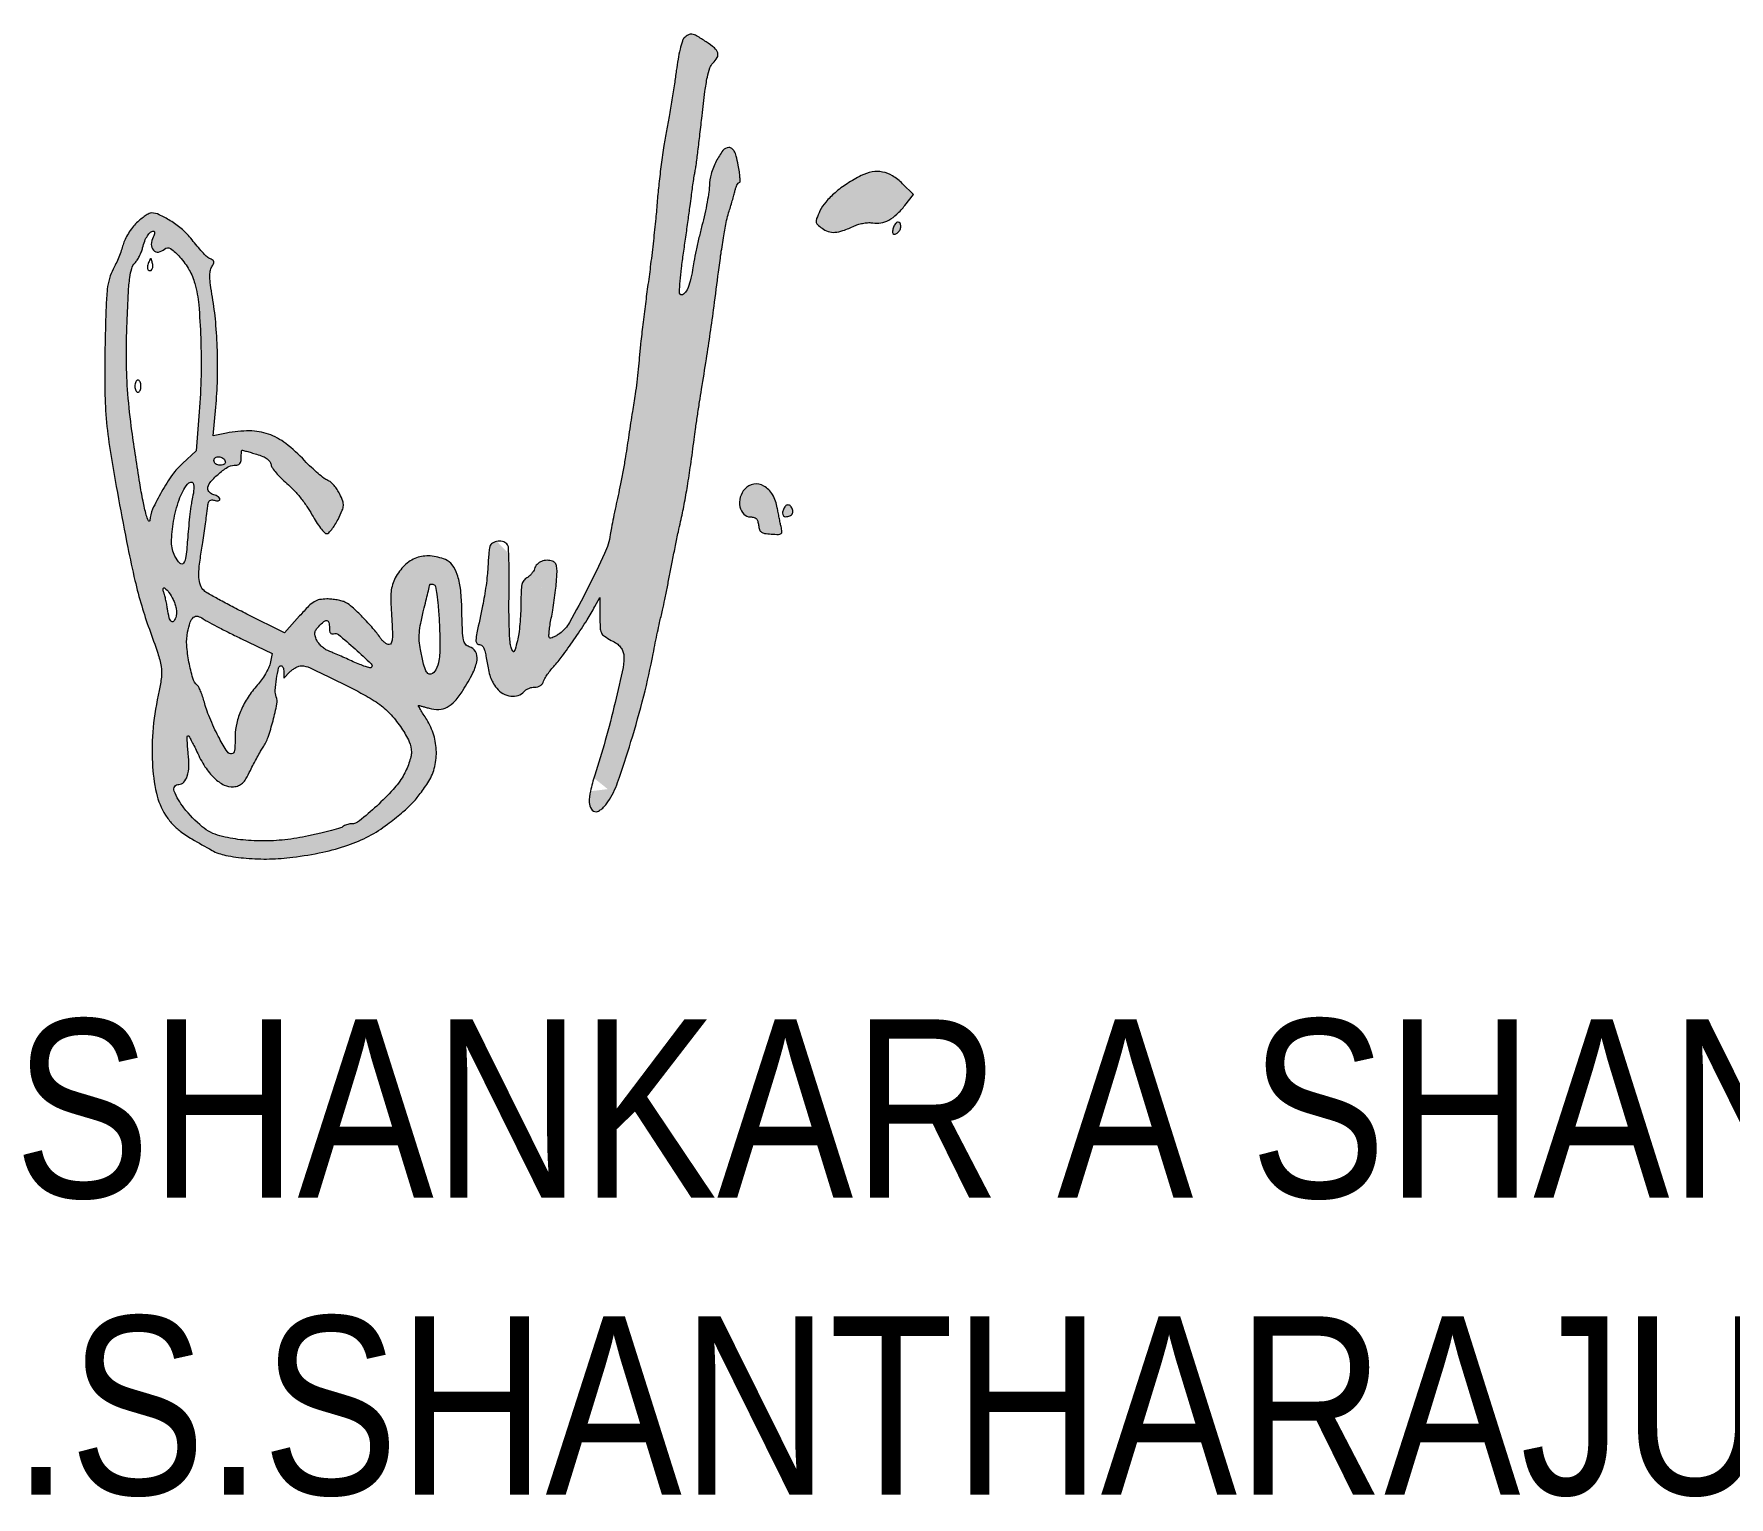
# Model space of a CAD drawing. Header units: metres. Extents: x -1560950 to -1560484, y 42726 to 42890.
# Drawn here: x -1560683.07 to -1560675.82, y 42784.73 to 42790.99 of the extents above; entities that cross this region are included whole.
import ezdxf

# ---------------------------------------------------------------- set-up
doc = ezdxf.new("R2010")
doc.units = ezdxf.units.M
doc.header["$LTSCALE"] = 750
doc.header["$MEASUREMENT"] = 0
doc.layers.get('0').update_dxf_attribs({"lineweight": 5})
doc.styles.add('SH', font='swissc.ttf', dxfattribs={"height": 10})

# ---------------------------------------------------------------- blocks, each defined once
blk = doc.blocks.new('A$C08C624B1')
at = {"linetype": 'ByBlock'}
h = blk.add_hatch(color=5, dxfattribs=at)
h.dxf.hatch_style = 1
h.paths.add_polyline_path([(193.9, 138.04, -0.003145), (194.29, 140.98), (175.59, 162.13, -0.001224), (175.49, 161.16, -0.00374), (175.02, 156.92, -0.003783), (174.52, 152.97, -0.008989), (174.07, 150.04, 0.002621), (173.6, 147.18, 0.001218), (173.01, 143.45, 0.001208), (172.41, 139.54, 0.001683), (171.9, 136.04, -0.006202), (171.33, 132.37, -0.003463), (170.53, 127.86, -0.003403), (169.68, 123.38, -0.005523), (168.88, 119.54, 0.002604), (168.11, 115.97, 0.002353), (167.35, 112.27, 0.002355), (166.71, 108.94, 0.007488), (166.32, 106.71, -0.013126), (166.09, 105.49), (186.14, 94.91, -0.001539), (186.78, 98.21, -0.001574), (187.76, 103.07, -0.001598), (188.71, 107.64, -0.003736), (189.45, 111.04, 0.008228), (190.63, 116.66, 0.006771), (191.71, 122.69, 0.005774), (192.77, 129.63, 0.003284)])
h.paths.add_polyline_path([(198.25, 257.24, -0.030515), (199.06, 260.23, -0.119559), (200.07, 261.83, 0.069903), (201.5, 263.68, 0.210622), (201.67, 265.23, 0.143276), (200.6, 266.81, 0.028187), (197.82, 268.86, 0.010703), (194.72, 270.8, 0.090928), (193.18, 271.37, 0.175379), (192, 271.17, 0.066374), (190.64, 270.13, 0.123571), (190.02, 269.09, 0.013987), (189.29, 266.42, 0.016035), (188.6, 263.1, 0.011687), (188.04, 259.38, -0.005727), (187.43, 255.05, -0.003055), (186.59, 249.7, -0.00303), (185.67, 244.27, -0.004719), (184.8, 239.59, 0.010327), (183.95, 234.69, 0.005314), (183.08, 228.53, 0.00529), (182.31, 222.15, 0.007958), (181.79, 216.59, -0.002725), (181.55, 213.73), (191.9, 209.89, 0.000757), (192.58, 214.9, 0.002506), (192.99, 218.04, -0.003224), (193.32, 220.54, -0.003125), (193.68, 223.01, -0.0031), (194.03, 225.19, -0.011941), (194.28, 226.54, 0.020275), (194.57, 228.2, 0.001438), (195.16, 232.86, 0.002026), (195.83, 238.42, 0.001528), (196.52, 244.54, -0.004373), (197.47, 252.53, -0.018848)])
h.paths.add_polyline_path([(182.54, 77.77, -0.008615), (183.01, 79.75, 0.009802), (183.5, 81.82, 0.002136), (184.26, 85.39, 0.002234), (185.1, 89.54, 0.002138), (185.92, 93.75, -0.000538), (186.14, 94.91), (166.09, 105.49, -0.054937), (164.45, 100.54, -0.010792), (158.92, 89.12, -0.007837), (153.53, 78.98), (156.74, 75.64, 0.004168), (158.71, 78.68, 0.020776), (161.25, 83.04), (162.83, 86.04), (162.87, 79.97, 0.010922), (162.98, 76.08, 0.097843), (163.39, 74.43, 0.135127), (164.37, 73.3, 0.027465), (166.66, 71.93, -0.030299), (168.42, 70.86, -0.061983), (169.62, 69.79, -0.076364), (170.36, 68.63, -0.074463), (170.72, 67.28, -0.082038), (170.52, 63.01, -0.000717), (170.22, 61.62), (177.45, 54.11, 0.014669), (180.43, 67.54, -0.002483), (181.12, 71.08, -0.00237), (181.86, 74.63, -0.002353)])
h.paths.add_polyline_path([(146.49, 76.96, -0.011639), (146.9, 79.23, 0.010333), (147.4, 81.9, 0.00544), (147.86, 84.87), (139.82, 93.22, -0.070335), (138.84, 92.51, 0.117956), (137.84, 91.61, 0.097213), (137.26, 90.3, 0.047344), (136.98, 88.12, 0.008219), (136.91, 83.95, -0.013222), (136.83, 80.73, -0.010654), (136.57, 77.28, -0.010803), (136.2, 74.1, -0.026998), (135.75, 71.81, -0.005216), (134.68, 68.36, -0.686129), (134.25, 68.32, -0.027843), (133.68, 69.62, -0.074381), (133.33, 71.25, -0.005689), (133.11, 75.75, -0.007721), (132.99, 81.15, -0.005803), (133.02, 87.1, 0.004699), (133.06, 92.95, 0.006975), (132.98, 98.08, 0.001869), (132.9, 100.42), (129.01, 104.46, 0.084001), (127.59, 103.95, 0.205716), (126.7, 102.79, 0.031649), (126.52, 101.8, 0.00643), (126.32, 100.02, 0.006755), (126.16, 97.93, 0.006286), (126.04, 95.8, -0.016663), (125.84, 93.28, -0.007366), (125.43, 89.96, -0.007281), (124.89, 86.46, -0.009727), (124.29, 83.3, 0.001146), (122.44, 74.38, 0.030281), (122.1, 71.97, 0.186188), (122.39, 70.97, 0.298917), (123.52, 70.57, -0.152128), (124.58, 69.6, -0.063859), (125.07, 68.44, -0.027583), (125.42, 66.79, 0.006215), (126.21, 62.27, 0.034582), (126.83, 59.89, 0.054577), (127.64, 58.13, 0.031479), (128.96, 56.2, 0.096662), (131.01, 54.44, 0.097722), (133.57, 53.58, 0.108041), (136.05, 53.79, 0.165049), (138.1, 55.28, -0.068964), (139.47, 56.1, -0.072609), (141.2, 56.55, 0.085463), (142.45, 56.68, 0.077746), (143.31, 57.06, 0.082368), (143.97, 57.67, 0.126771), (144.47, 58.81, -0.023147), (145.7, 60.78, -0.016211), (146.81, 62.28, -0.016423), (148.01, 63.7, 0.025873), (150.87, 67.22, 0.007817), (154.86, 72.85, 0.00387), (156.74, 75.64), (153.53, 78.98, -0.000902), (152.89, 77.82, -0.10786), (149.68, 74.18, -0.035233), (148.06, 73.18, -0.096179), (146.1, 72.58, -0.017979), (146.23, 74.95, -0.017075)])
h.paths.add_polyline_path([(148.79, 94.49, 0.055284), (148.66, 96.26, 0.118791), (148.21, 97.29, 0.138331), (147.35, 97.93, 0.09208), (145.51, 98.27, 0.097215), (143.71, 97.91, 0.102945), (142.26, 96.93, 0.137363), (141.32, 95.2, -0.060538), (140.39, 93.81, -0.028723), (139.83, 93.22), (147.86, 84.87, 0.006404), (148.32, 88.39, 0.009813), (148.59, 91.15, 0.009621)], flags=17)
h = blk.add_hatch(color=5, dxfattribs=at)
h.dxf.hatch_style = 1
h.paths.add_polyline_path([(198.46, 167.79), (176.05, 167.14, 0.002943), (175.86, 165.04, -0.003642), (175.59, 162.13), (194.29, 140.98, -0.001789), (194.99, 145.8, -0.001605), (195.69, 150.39, -0.002211), (196.35, 154.54, 0.001884), (197.96, 164.53, 0.0012)])
h.paths.add_polyline_path([(201.91, 193.11, -0.005214), (202.74, 199.2, -0.001357), (202.94, 200.56), (195.17, 203.02, 0.003321), (194.56, 200.25, 0.005047), (193.78, 196.45, 0.014751), (193.35, 193.81, -0.02997), (192.64, 190.14, -0.059465), (191.42, 187.01), (200.48, 182.04, 0.001396)])
h.paths.add_polyline_path([(203.75, 205.49), (196.43, 208.21, 0.00549), (195.5, 204.43, 0.001693), (195.17, 203.02), (202.94, 200.56, -0.004476), (203.67, 205.05, -0.000477)])
h.paths.add_polyline_path([(206.98, 218.43, 0.0101), (207.32, 219.79, -0.025979), (207.62, 220.85, -0.037646), (208, 221.73, -0.042088), (208.4, 222.37, -0.235031), (208.75, 222.54, 0.411091), (209.01, 222.8, 0.017779), (208.98, 224.23, 0.021584), (208.78, 226.09, 0.012582), (208.4, 228.29, 0.012735), (207.73, 231.27, 0.06064), (207.1, 232.89, 0.122575), (206.34, 233.73, 0.149254), (205.33, 234.04, 0.234088), (203.36, 233.07, 0.044974), (201.18, 229.59, 0.0457), (199.48, 225.33, 0.072266), (198.91, 221.44, -0.037483), (198.76, 219.44, -0.00864), (198.2, 216.09, -0.008883), (197.41, 212.25, -0.008562), (196.48, 208.4, 0.000278), (196.43, 208.21), (203.75, 205.49, -0.004922), (204.58, 210.01, -0.030694), (205.25, 212.61, 0.00463), (205.85, 214.51, 0.003795), (206.45, 216.55, 0.003833)])
h = blk.add_hatch(color=5, dxfattribs=at)
h.dxf.hatch_style = 1
h.paths.add_polyline_path([(262.48, 222.17, 0.055845), (259.19, 224.72, 0.08913), (255.87, 226.01, 0.094533), (252.46, 226.02, 0.070111), (248.88, 224.81, 0.026968), (244.24, 222.17, 0.033648), (240.26, 219.2, 0.037651), (237.18, 216.14, 0.070712), (235.29, 213.19, 0.011126), (234.19, 210.67, 0.12681), (234.05, 209.6, 0.176508), (234.48, 208.75, 0.026291), (235.97, 207.49, 0.083987), (238, 206.43, 0.097009), (240.17, 206.17, 0.067378), (242.87, 206.74, 0.02172), (246.66, 208.28, -0.038355), (248.11, 208.82, -0.028914), (249.76, 209.18, -0.029563), (251.37, 209.35, -0.057895), (252.65, 209.25, 0.09377), (255.29, 209.25, 0.078661), (257.94, 210.19, 0.064608), (260.59, 212.12, 0.037405), (263.25, 215.03), (266.09, 218.66)])
h.paths.add_polyline_path([(219.68, 119.86, 0.130315), (216.83, 122.7, 0.171206), (213.52, 123.31, 0.171629), (210.57, 121.71, 0.118297), (209.08, 118.99, 0.11737), (208.98, 115.87, 0.143053), (210.25, 113.47, 0.251331), (212.96, 112.43, -0.37566), (214.76, 111.35, -0.048943), (215.09, 109.83, 0.050856), (215.42, 108.35, 0.288234), (216.66, 107.18, 0.02592), (219.27, 106.88, 0.011499), (221.7, 106.79, 0.167843), (222.5, 107.05, 0.262796), (222.78, 107.7, 0.029442), (222.51, 109.34, -0.004435), (222.23, 110.63, -0.002126), (221.89, 112.28, -0.002103), (221.56, 114.01, -0.003003), (221.27, 115.54, 0.088402)])
h.paths.add_polyline_path([(226.41, 114.36, 0.092159), (226.29, 115, 0.089658), (225.62, 116.1, 0.215353), (224.77, 116.48, 0.214827), (223.92, 116.1, 0.089288), (223.26, 115, 0.075422), (222.98, 113.74, 0.214489), (223.29, 112.92, 0.216241), (224.1, 112.61, 0.076522), (225.35, 112.88, 0.093645), (225.91, 113.22, 0.104298), (226.28, 113.74, 0.103876)])
h.paths.add_polyline_path([(261.65, 209.14, 0.299929), (260.99, 209.5, 0.204439), (260.16, 209.06, 0.078735), (259.49, 207.9, 0.031258), (259.29, 207.24, 0.039765), (259.18, 206.6, 0.044305), (259.19, 206.08, 0.174422), (259.32, 205.8, 0.268398), (260.03, 205.61, 0.116312), (260.91, 206.09, 0.091781), (261.65, 207.04, 0.120085), (261.91, 208.1, 0.122783)])
h.paths.add_polyline_path([(119.88, 69.84, -0.159886), (118.66, 70.63, -0.125478), (117.99, 72.07, -0.037054), (117.68, 74.99, -0.00273), (117.45, 83.04, 0.024928), (117.02, 89.07, 0.053732), (115.96, 93.59, 0.074906), (114.31, 96.72, 0.136374), (112.05, 98.49, 0.078365), (107.08, 99.68, 0.108006), (102.56, 99.06, 0.107239), (98.68, 96.61, 0.076388), (95.59, 92.47, 0.047369), (94.67, 90.26, 0.050545), (94.21, 87.97, 0.032293), (94.12, 84.89, 0.00783), (94.36, 79.79, -0.00531), (94.62, 74.87, -0.032601), (94.57, 72.33, -0.101461), (94.06, 70.64, -0.215721), (92.9, 70.7, -0.044757), (92.11, 71.2, -0.041143), (91.31, 71.93, -0.039142), (90.62, 72.79, 0.030757), (88.25, 75.88, 0.014611), (84.85, 79.56, 0.012987), (81.4, 82.89, 0.066428), (79.23, 84.41, 0.052953), (78.11, 84.85, 0.021238), (76.51, 85.21, 0.020732), (74.74, 85.46, 0.02461), (73.06, 85.54, 0.046845), (70.67, 85.32, 0.092739), (68.91, 84.63, 0.060318), (67.07, 83.15, 0.011175), (64.1, 79.96), (59.12, 74.38), (46.77, 80.56, -0.004079), (41.91, 83.04, -0.005403), (37.53, 85.38, -0.003929), (33.9, 87.41, -0.052491), (32.66, 88.29, -0.13062), (31.5, 90.05, -0.066469), (31, 92.66, -0.043587), (31.1, 96.36, -0.015333), (31.88, 101.63, 0.005966), (32.3, 104.12, 0.003353), (32.74, 107.15, 0.003345), (33.15, 110.22, 0.005458), (33.46, 112.84, -0.008405), (33.87, 116.18, -0.101508), (34.48, 117.91, -0.191177), (35.99, 118.02, 0.043624), (36.73, 117.85, 0.077211), (37.35, 117.87, 0.119632), (37.76, 118.05, 0.233943), (37.91, 118.36, 0.201086), (37.74, 118.82, 0.143488), (36.01, 119.81, -0.07301), (35.15, 120.14, -0.118778), (34.12, 121.12, -0.146435), (33.91, 121.83, -0.176665), (34.64, 123.82, -0.036387), (37.29, 126.54, -0.037346), (40.34, 128.87, -0.145145), (42.6, 129.54, 0.05456), (43.74, 129.67, 0.15288), (44.43, 130.06, 0.142403), (44.8, 130.8, 0.045067), (44.91, 132.04, -0.01264), (44.94, 133.33, -0.018355), (45.08, 134.57, -0.000642), (46.66, 134.12, -0.001745), (48.17, 133.69, -0.00113), (49.91, 133.17, -0.022669), (52.04, 132.43, -0.080418), (53.85, 131.29, -0.182106), (54.73, 129.73, 0.11423), (55.15, 128.66, 0.023611), (56.38, 127.04, 0.023675), (58.02, 125.26, 0.020373), (59.9, 123.55, -0.030256), (62.07, 121.5, -0.018857), (64.36, 118.87, -0.018634), (66.49, 116, -0.025243), (68.18, 113.26, 0.016264), (69.59, 110.88, 0.023189), (71, 108.87, 0.020485), (72.27, 107.36, 0.210321), (73, 107.04, 0.195721), (73.69, 107.32, 0.031204), (74.68, 108.42, 0.030588), (75.74, 109.94, 0.022501), (76.74, 111.73, 0.01206), (78.13, 114.73, 0.08543), (78.52, 116.28, 0.105987), (78.31, 117.73, 0.023047), (77.33, 120.06, 0.036608), (76.51, 121.52, 0.033556), (75.45, 122.89, 0.035236), (74.34, 123.98, 0.085956), (73.36, 124.56, -0.073043), (72.17, 125.22, -0.013121), (70.2, 126.82, -0.013911), (67.98, 128.84, -0.012174), (65.76, 131.06, 0.038363), (59.54, 136.68, 0.080367), (53.82, 139.79, 0.085171), (47.64, 140.84, 0.0475), (40.02, 140.1), (35.63, 139.24), (36.52, 148.64, 0.016773), (37.08, 157.74, 0.014461), (37.06, 167.32, 0.014761), (36.5, 176.62, 0.020839), (35.42, 184.84, -0.008389), (34.78, 188.91, -0.029916), (34.57, 191.54, -0.047928), (34.71, 193.39, -0.090296), (35.22, 194.78, 0.024907), (35.78, 195.85, 0.12733), (35.9, 196.5, 0.361081), (35.44, 197.17, -0.097471), (33.96, 197.87, -0.042031), (32.86, 198.83, -0.018167), (31.26, 200.61, -0.002138), (27.87, 204.71, 0.049543), (25.17, 207.39, 0.031119), (21.55, 209.99, 0.030125), (17.92, 211.97, 0.110452), (15.38, 212.54, 0.12422), (14.61, 212.35, 0.023305), (13.34, 211.59, 0.023647), (11.92, 210.54, 0.019709), (10.5, 209.29, 0.037012), (9.1, 207.74, 0.02704), (7.76, 205.82, 0.027386), (6.68, 203.83, 0.045736), (6.02, 202.04, -0.02028), (5.45, 200.22, -0.011159), (4.62, 198.04, -0.011085), (3.68, 195.86, -0.017421), (2.76, 194.04, 0.057216), (1.53, 191.02, 0.041179), (0.84, 187.45, 0.018931), (0.44, 181.76, 0.00245), (0.11, 169.59, 0.007415), (0, 155.21, 0.019755), (0.48, 144.97, 0.018357), (1.79, 134.38, 0.005666), (4.52, 118.54, 0.00307), (7.59, 102.48, 0.009372), (9.94, 91.63, 0.013299), (12.15, 83.28, 0.016416), (14.67, 75.63, -0.007051), (17.45, 67.68, -0.041099), (18.51, 63.38, -0.063629), (18.62, 59.83, -0.031796), (17.9, 55.38, 0.031086), (15.93, 43.21, 0.037377), (15.66, 31.63, 0.041742), (17.01, 21.65, 0.087697), (19.99, 14.45, 0.042429), (22.2, 11.56, 0.046175), (24.81, 9.16, 0.029846), (28.66, 6.59, 0.007309), (35.3, 2.83, 0.076359), (39.8, 1.2, 0.027604), (46.54, 0.25, 0.026399), (54.23, 0, 0.026974), (61.84, 0.57, 0.019653), (71.74, 2.24, 0.032009), (79.95, 4.52, 0.036765), (86.9, 7.53, 0.042335), (93, 11.41, 0.010274), (97.67, 15.12, 0.026529), (100.84, 18.04, 0.029966), (103.45, 21.06, 0.016701), (106.27, 25.02, 0.080585), (108.42, 29.78, 0.070194), (109.1, 35.22, 0.068321), (108.25, 40.76, 0.06916), (105.93, 45.85, -0.003342), (104.81, 47.65, -0.005766), (103.9, 49.16, -0.001743), (103.07, 50.6, -0.00131), (104.33, 50.26, -0.002656), (105.45, 49.96, -0.001753), (106.73, 49.59, 0.078969), (109.92, 49.2, 0.112788), (112.65, 49.93, 0.091293), (115.2, 51.94, 0.038055), (117.85, 55.45, 0.025538), (121.14, 61.24, 0.081894), (122.47, 65.46, 0.164277), (121.95, 68.24, 0.203769)])
h.paths.add_polyline_path([(70.38, 70.98, -0.06183), (69.74, 72.02, -0.036755), (69.22, 73.42, -0.107369), (69.15, 74.44, -0.108996), (69.51, 75.38, -0.038525), (70.41, 76.54, -0.030942), (72.03, 78.12, -0.214011), (73.07, 78.43, -0.314936), (73.72, 77.83, -0.054696), (73.91, 76.07, 0.035789), (73.99, 75.01, 0.114938), (74.24, 74.35, 0.197623), (74.67, 74.07, 0.139884), (75.25, 74.12, -0.27243), (76.88, 73.85, -0.008078), (82.36, 69.11, -0.007426), (87.68, 64.2, -0.527512), (87.45, 62.82, -0.013767), (85.73, 63.33, -0.017612), (83.88, 64, -0.011407), (81.78, 64.9, 0.002424), (79.52, 65.92, 0.00219), (77.18, 66.95, 0.002193), (75.07, 67.85, 0.006982), (73.65, 68.43, -0.054725), (72.5, 69.03, -0.037904), (71.36, 69.93, -0.038266)], flags=16)
h.paths.add_polyline_path([(67.55, 62.9, -0.005121), (76.62, 58.53, -0.00873), (85.39, 54, -0.035005), (90.49, 50.78, -0.049857), (94.25, 47.39, -0.037683), (97.66, 43.01, -0.03844), (100.15, 38.57, -0.109429), (100.9, 35.12, -0.061355), (100.71, 33.61, -0.022505), (100.09, 31.55, -0.021911), (99.2, 29.34, -0.024508), (98.15, 27.29, -0.055209), (94.91, 22.88, -0.020666), (89.46, 17.43, -0.015138), (83.79, 12.52, -0.172576), (81.05, 11.54, 0.044276), (80.31, 11.48, 0.035368), (79.54, 11.28, 0.036529), (78.85, 11, 0.071568), (78.36, 10.66, -0.116759), (77.6, 10.22, -0.005086), (74.64, 9.39, -0.00841), (71.08, 8.49, -0.005878), (67.03, 7.58, -0.024055), (59.25, 6.33, -0.028177), (51.79, 5.92, -0.029603), (44.67, 6.35, -0.033062), (37.91, 7.62, -0.112065), (32.1, 10.6, -0.049601), (26.04, 16.81, -0.078339), (22.87, 22.36, -0.524617), (24.38, 24.54, 0.211573), (26.03, 25.28, 0.110546), (27.17, 27.28, 0.069874), (27.67, 30.48, 0.032517), (27.47, 34.69, -0.008899), (27.26, 36.93, -0.01499), (27.17, 38.82, -0.009569), (27.17, 40.48, -0.433804), (27.68, 40.37, -0.007125), (28.47, 39, -0.013025), (29.35, 37.3, -0.008332), (30.3, 35.29, 0.037669), (32.98, 30.35, 0.058146), (36.07, 26.61, 0.07301), (39.28, 24.32, 0.143683), (42.33, 23.74, 0.063626), (44.04, 24.13, 0.104123), (45.3, 24.92, 0.070065), (46.45, 26.38, 0.016673), (47.91, 29.12, -0.005972), (48.99, 31.25, -0.005204), (50.17, 33.45, -0.005244), (51.28, 35.42, -0.015445), (52.1, 36.74, 0.064044), (53.73, 40.04, 0.01852), (55.37, 45.5, 0.01454), (56.63, 50.99, 0.141854), (56.44, 53.34, -0.107361), (56.11, 55.48, -0.023291), (56.51, 59.22, -0.016725), (57.21, 62.89, -0.425992), (58.24, 63.51, -0.108313), (58.65, 62.95, -0.06202), (58.85, 62.31, -0.042388), (58.91, 61.54), (58.91, 59.54), (60.91, 61.54, -0.038881), (61.81, 62.31, -0.035118), (62.84, 62.95, -0.036904), (63.85, 63.4, -0.085995), (64.66, 63.54, -0.109773)], flags=16)
h.paths.add_polyline_path([(55.08, 67.6), (54.37, 64.32, -0.055684), (53.86, 62.79, -0.023506), (52.85, 60.87, -0.022906), (51.57, 58.9, -0.027704), (50.19, 57.18, 0.037434), (47.13, 53.22, 0.042749), (44.84, 49.01, 0.045432), (43.42, 44.73, 0.05556), (42.92, 40.54, -0.017941), (42.7, 35.65, -0.345704), (41.74, 34.61, -0.29991), (40.34, 35.23, -0.015503), (37.7, 39.7, -0.014863), (36.27, 42.5, -0.011139), (34.86, 45.65, -0.011292), (33.66, 48.68, -0.025208), (32.92, 51.04, 0.014612), (32.35, 53.03, 0.01737), (31.68, 54.87, 0.016335), (31.03, 56.36, 0.098159), (30.52, 57.04, -0.138483), (28.97, 59.5, -0.025471), (27.71, 64.77, -0.028301), (26.98, 70.37, -0.066723), (27.24, 74.57, -0.029359), (28.1, 77.89, -0.13803), (29.18, 79.51, -0.240558), (30.58, 79.85, -0.098479), (32.41, 79.01, 0.033062), (33.71, 78.19, 0.003568), (36.86, 76.52, 0.00437), (40.64, 74.59, 0.003508), (44.75, 72.58)], flags=16)
h.paths.add_polyline_path([(103.49, 71.73, -0.036711), (103.51, 74.42, -0.029061), (103.96, 77.54, -0.011238), (104.91, 81.8, 0.001218), (105.68, 84.9, 0.001877), (106.32, 87.59, 0.00058), (106.87, 89.93, 0.082007), (106.9, 90.41, -0.107929), (107.68, 90.42, -0.030715), (108.16, 90.3, -0.261399), (108.77, 89.62, -0.019216), (109.26, 87.09, -0.018375), (109.69, 83.38, -0.006236), (110.05, 77.96, -0.011465), (110.28, 70.19, -0.041882), (109.91, 65.28, -0.074698), (108.95, 62.26, -0.202324), (107.28, 60.82, -0.281121), (106.34, 61.05, -0.096959), (105.53, 62.25, -0.043689), (104.74, 64.67, -0.009809), (103.85, 68.91, -0.031068)], flags=16)
h.paths.add_polyline_path([(22.78, 78.25, -0.460206), (21.98, 78.12, -0.158616), (21.2, 79.38, -0.025098), (20.64, 82.27, 0.011222), (20.38, 83.85, 0.009863), (20.04, 85.5, 0.00995), (19.67, 86.97, 0.029128), (19.34, 87.96, -0.159534), (19.27, 88.97, -0.548081), (19.77, 89.13, -0.071023), (21.13, 87.66, -0.03107), (22.5, 85.37, -0.03953), (23.08, 83.99, -0.036277), (23.46, 82.5, -0.038148), (23.6, 81.07, -0.066989), (23.46, 79.89, -0.075064)], flags=16)
h.paths.add_polyline_path([(24.77, 97.24, -0.058353), (23.11, 99.62, -0.126258), (21.99, 104.16, -0.040712), (22.63, 111.12, -0.041068), (24.47, 118.19, -0.079085), (27.24, 123.33, -0.175031), (28.28, 124.01, -0.373474), (29.06, 123.59, -0.113709), (29.32, 121.78, -0.035282), (28.89, 119.04, 0.021121), (28.49, 116.9, 0.005759), (28.04, 113.49, 0.00582), (27.61, 109.6, 0.006015), (27.29, 105.76, -0.009611), (26.71, 99.51, -0.122179), (25.9, 97.31, -0.488726)], flags=16)
h.paths.add_polyline_path([(38.8, 129.63, -0.053388), (37.99, 129.54, -0.066421), (37.16, 129.65, -0.095669), (36.49, 129.98, -0.111792), (36.06, 130.49, -0.12024), (35.91, 131.12, -0.245384), (36.4, 132.04, -0.175334), (37.55, 132.35, -0.13487), (38.87, 131.86, -0.158083), (39.66, 130.79, -0.158296), (39.67, 130.3, -0.156474), (39.38, 129.89, -0.107923)], flags=16)
h.paths.add_polyline_path([(14.85, 111.38, -0.096117), (15.75, 115.07, -0.02199), (18.7, 120.82, -0.0236), (22.27, 126.45, -0.056759), (25.55, 130.14), (30.12, 134.23), (31.11, 147.14, 0.014617), (31.67, 159.01, 0.013136), (31.56, 171.35, 0.013023), (30.9, 182.32, 0.045332), (29.64, 189.3, 0.063299), (27.79, 193.76, 0.050362), (24.75, 198.01, 0.057656), (21.61, 200.83, 0.366081), (19.63, 200.67, -0.157034), (17.73, 199.69, -0.250682), (16.05, 200.27, -0.196471), (15.31, 202.2, -0.117045), (15.95, 204.61, 0.034544), (16.29, 205.36, 0.073052), (16.42, 205.98, 0.13547), (16.33, 206.38, 0.280471), (16.07, 206.54, 0.177114), (15.04, 206.17, 0.072835), (14.05, 205.04, 0.054822), (13.16, 203.3, 0.031683), (12.47, 201.04, -0.036287), (12.07, 199.75, -0.024427), (11.42, 198.34, -0.024672), (10.66, 197.02, -0.044012), (9.9, 196.04, 0.115452), (8.87, 194.25, 0.040124), (8.24, 191.31, 0.019686), (7.79, 186.37, 0.003033), (7.34, 176.54, 0.011742), (7.14, 163.97, 0.017832), (7.62, 153.06, 0.014823), (8.95, 140.85, 0.005469), (11.52, 123.72, 0.008457), (12.59, 117.77, 0.017312), (13.66, 113.15, 0.058528), (14.41, 111.28, 0.759121)], flags=16)
h.paths.add_polyline_path([(10.91, 153.54, -0.191086), (10.53, 153.69, -0.088205), (10.2, 154.13, -0.068025), (9.98, 154.78, -0.048027), (9.91, 155.54, -0.048027), (9.98, 156.31, -0.068025), (10.2, 156.95, -0.088205), (10.53, 157.39, -0.191086), (10.91, 157.54, -0.191086), (11.29, 157.39, -0.088205), (11.62, 156.95, -0.068025), (11.84, 156.31, -0.048027), (11.91, 155.54, -0.048027), (11.84, 154.78, -0.068025), (11.62, 154.13, -0.088205), (11.29, 153.69, -0.191086)], flags=0)
h.paths.add_polyline_path([(14.96, 193.56, -0.282378), (14.13, 194.04, -0.068476), (14.08, 194.8, -0.04731), (14.19, 195.52, -0.039133), (14.44, 196.25, -0.006809), (14.99, 197.41, -0.699612), (15.36, 197.38, -0.007526), (15.65, 196.21, -0.061787), (15.8, 194.9, -0.127442), (15.53, 193.9, -0.260893)], flags=0)
h = blk.add_hatch(color=5, dxfattribs=at)
h.dxf.hatch_style = 1
h.paths.add_polyline_path([(191.9, 209.89), (181.55, 213.73, -0.002879), (181.27, 210.71, -0.001225), (180.94, 207.52), (191.11, 204.3, 0.000755)])
h.paths.add_polyline_path([(191.11, 204.3), (180.94, 207.52, -0.001611), (180.49, 203.32, -0.002817), (179.59, 195.7, -0.001287), (179.33, 193.66), (189.18, 188.25, -0.002322), (189.31, 190.09, -0.009701), (189.74, 194.37, -0.006282), (190.39, 199.31, 0.00074)])
h = blk.add_hatch(color=5, dxfattribs=at)
h.dxf.hatch_style = 1
h.paths.add_polyline_path([(191.42, 187.01, -0.082629), (190.38, 185.77, -0.392739), (189.31, 185.81, -0.215045), (189.06, 186.48, -0.002228), (189.18, 188.25), (179.33, 193.66, -0.002908), (178.72, 189.04, 0.000107), (178.68, 188.8), (200.29, 180.61, 0.000397), (200.45, 181.82, 0.000027), (200.48, 182.04)])
h.paths.add_polyline_path([(178.68, 188.8, 0.002718), (177.86, 182.64, 0.000993), (177.49, 179.73), (199.38, 174.04, 0.002169), (200.29, 180.61)])
h.paths.add_polyline_path([(177.49, 179.73, 0.001339), (177.01, 175.8, 0.000953), (176.71, 173.26), (190.27, 167.55), (198.46, 167.79, 0.001911), (199.23, 172.98, 0.000349), (199.38, 174.04)])
h.paths.add_polyline_path([(176.71, 173.26, 0.001401), (176.29, 169.53, 0.003353), (176.05, 167.14), (190.27, 167.55)])
h = blk.add_hatch(color=5, dxfattribs=at)
h.dxf.hatch_style = 1
h.paths.add_polyline_path([(173.13, 38.64, 0.011535), (177.33, 53.65, 0.000511), (177.45, 54.11), (170.22, 61.62, -0.005262), (167.91, 51.47, -0.00904), (164.67, 38.95, -0.002749), (163.91, 36.28), (168.8, 25.39, 0.00974)])
h.paths.add_polyline_path([(168, 23.3), (159.75, 22.28, 0.065325), (159.4, 18.62, 0.134218), (160.1, 16.41, 0.256437), (161.68, 15.55, 0.132655), (162.49, 15.77, 0.041453), (163.53, 16.51, 0.038128), (164.61, 17.56, 0.033973), (165.56, 18.8, 0.044677)])
h = blk.add_hatch(color=5, dxfattribs=at)
h.dxf.hatch_style = 1
h.paths.add_polyline_path([(166.49, 30.55), (162.65, 32.04, -0.004598), (161.23, 27.61, 0.004127), (160.93, 26.65), (165.48, 22.99), (168, 23.3, 0.019471), (168.8, 25.39)])
h.paths.add_polyline_path([(163.91, 36.28, -0.004368), (162.65, 32.04), (166.49, 30.55)])
at = {"color": 5}
for points in [[(190.64, 270.13, 0.123571), (190.02, 269.09, 0.013987), (189.29, 266.42, 0.016036), (188.6, 263.1, 0.011687), (188.04, 259.38, -0.005726), (187.43, 255.05, -0.00305), (186.6, 249.71, -0.003035), (185.67, 244.27, -0.004719), (184.8, 239.59, 0.010327), (183.95, 234.69, 0.005319), (183.08, 228.52, 0.005284), (182.31, 222.15, 0.007959), (181.79, 216.59, -0.005604), (181.27, 210.71, -0.002836), (180.49, 203.32, -0.002817), (179.59, 195.7, -0.004195), (178.72, 189.04, 0.002825), (177.86, 182.64, 0.002332), (177.01, 175.8, 0.002354), (176.29, 169.53, 0.006296), (175.86, 165.04, -0.004864), (175.49, 161.16, -0.003741), (175.02, 156.92, -0.003783), (174.52, 152.97, -0.008989), (174.07, 150.04, 0.002621), (173.6, 147.18, 0.001218), (173.01, 143.45, 0.001207), (172.41, 139.54, 0.001685), (171.9, 136.04, -0.006202), (171.33, 132.37, -0.003438), (170.54, 127.9, -0.003428), (169.68, 123.38, -0.005523), (168.88, 119.54, 0.002605), (168.11, 115.97, 0.002352), (167.35, 112.27, 0.002355), (166.71, 108.94, 0.007488), (166.32, 106.71, -0.068111), (164.45, 100.54, -0.010789), (158.92, 89.12, -0.008742), (152.89, 77.82, -0.10786), (149.68, 74.18, -0.024271), (148.58, 73.46, -0.036545), (147.56, 72.95, -0.040714), (146.73, 72.68, -0.258713), (146.32, 72.8, -0.209562), (146.12, 73.3, -0.012505), (146.23, 74.95, -0.017073), (146.49, 76.96, -0.011641), (146.9, 79.23, 0.010332), (147.4, 81.9, 0.005928), (147.9, 85.13, 0.00592), (148.32, 88.39, 0.009813), (148.59, 91.15, 0.009621), (148.79, 94.49, 0.055284), (148.66, 96.26, 0.11879), (148.21, 97.29, 0.138331), (147.35, 97.93, 0.09208), (145.51, 98.27, 0.097215), (143.71, 97.91, 0.102946), (142.26, 96.93, 0.116677), (141.39, 95.49, -0.061741), (141.02, 94.67, -0.038361), (140.39, 93.81, -0.038033), (139.63, 93.04, -0.055052), (138.84, 92.51, 0.117957), (137.84, 91.61, 0.097213), (137.26, 90.3, 0.047344), (136.98, 88.12, 0.008219), (136.91, 83.95, -0.013222), (136.83, 80.73, -0.010654), (136.57, 77.28, -0.010803), (136.2, 74.1, -0.026998), (135.75, 71.81, -0.004304), (135, 68.93, -0.12371), (134.62, 68.26, -0.519569), (134.25, 68.32, -0.027843), (133.68, 69.62, -0.07438), (133.33, 71.25, -0.005692), (133.11, 75.75, -0.007716), (132.99, 81.15, -0.005804), (133.02, 87.1, 0.004699), (133.06, 92.95, 0.006977), (132.98, 98.08, 0.00346), (132.82, 102.41, 0.128083), (132.53, 103.35, 0.179436), (131.3, 104.31, 0.100775), (129.38, 104.51, 0.104724), (127.59, 103.95, 0.205717), (126.7, 102.79, 0.031649), (126.52, 101.8, 0.00643), (126.32, 100.02, 0.006755), (126.16, 97.93, 0.006286), (126.04, 95.8, -0.016663), (125.84, 93.28, -0.007366), (125.43, 89.96, -0.007281), (124.89, 86.46, -0.009727), (124.29, 83.3, 0.001146), (122.44, 74.38, 0.030281), (122.1, 71.97, 0.186188), (122.39, 70.97, 0.233002), (123.25, 70.54, -0.167118), (123.97, 70.3, -0.096205), (124.58, 69.6, -0.063859), (125.07, 68.44, -0.027583), (125.42, 66.79, 0.006215), (126.21, 62.27, 0.034581), (126.83, 59.89, 0.054578), (127.64, 58.13, 0.031479), (128.96, 56.2, 0.096662), (131.01, 54.44, 0.097723), (133.57, 53.58, 0.10804), (136.05, 53.79, 0.145197), (137.91, 55.04, -0.075352), (138.56, 55.62, -0.04452), (139.47, 56.1, -0.043407), (140.49, 56.43, -0.056498), (141.47, 56.54, 0.067389), (142.45, 56.68, 0.077748), (143.31, 57.06, 0.082368), (143.97, 57.67, 0.089039), (144.38, 58.45, -0.058058), (144.81, 59.4, -0.016306), (145.7, 60.78, -0.016211), (146.81, 62.28, -0.016423), (148.01, 63.7, 0.025873), (150.87, 67.22, 0.007817), (154.86, 72.85, 0.008038), (158.71, 78.68, 0.020776), (161.25, 83.04), (162.83, 86.04), (162.87, 79.97, 0.010922), (162.98, 76.08, 0.097843), (163.39, 74.43, 0.135128), (164.37, 73.3, 0.027465), (166.66, 71.93, -0.030299), (168.42, 70.86, -0.061983), (169.62, 69.79, -0.076363), (170.36, 68.63, -0.074463), (170.72, 67.28, -0.082038), (170.52, 63.01, -0.005979), (167.91, 51.47, -0.00904), (164.67, 38.95, -0.011715), (161.23, 27.61, 0.022406), (159.76, 22.34, 0.066381), (159.4, 18.62, 0.134218), (160.1, 16.41, 0.256436), (161.68, 15.55, 0.132656), (162.49, 15.77, 0.041453), (163.53, 16.51, 0.038128), (164.61, 17.56, 0.033973), (165.56, 18.8, 0.062544), (168.74, 25.21, 0.009859), (173.12, 38.62, 0.011547), (177.33, 53.64, 0.015182), (180.43, 67.54, -0.002475), (181.12, 71.07, -0.002378), (181.86, 74.64, -0.002353), (182.54, 77.77, -0.008615), (183.01, 79.75, 0.009802), (183.5, 81.82, 0.002142), (184.26, 85.39, 0.00223), (185.1, 89.54, 0.002137), (185.92, 93.75, -0.002075), (186.78, 98.2, -0.001578), (187.76, 103.08, -0.001595), (188.71, 107.64, -0.003736), (189.45, 111.04, 0.008228), (190.63, 116.66, 0.006771), (191.71, 122.69, 0.005775), (192.77, 129.63, 0.003284), (193.9, 138.04, -0.003588), (194.35, 141.39, -0.001628), (194.99, 145.78, -0.001612), (195.69, 150.39, -0.002211), (196.35, 154.54, 0.001884), (197.96, 164.53, 0.003111), (199.23, 172.98, 0.002916), (200.45, 181.82, 0.001423), (201.91, 193.11, -0.005214), (202.74, 199.2, -0.005834), (203.67, 205.05, -0.005399), (204.58, 210.01, -0.030695), (205.25, 212.61, 0.00463), (205.85, 214.51, 0.003795), (206.45, 216.55, 0.003833), (206.98, 218.43, 0.0101), (207.32, 219.79, -0.025979), (207.62, 220.85, -0.037646), (208, 221.73, -0.042088), (208.4, 222.37, -0.235031), (208.75, 222.54, 0.411091), (209.01, 222.8, 0.017786), (208.98, 224.23, 0.021578), (208.78, 226.09, 0.012582), (208.4, 228.29, 0.012735), (207.73, 231.27, 0.06064), (207.1, 232.89, 0.122574), (206.34, 233.73, 0.149255), (205.33, 234.04, 0.234088), (203.36, 233.07, 0.044977), (201.18, 229.59, 0.045696), (199.48, 225.33, 0.072267), (198.91, 221.44, -0.037484), (198.76, 219.44, -0.00864), (198.2, 216.09, -0.008878), (197.41, 212.25, -0.008567), (196.48, 208.4, 0.00577), (195.5, 204.43, 0.005012), (194.56, 200.25, 0.005047), (193.78, 196.45, 0.014751), (193.35, 193.81, -0.02997), (192.64, 190.14, -0.054079), (191.56, 187.28, -0.098172), (190.38, 185.77, -0.392739), (189.31, 185.81, -0.215045), (189.06, 186.48, -0.004551), (189.31, 190.09, -0.009699), (189.74, 194.37, -0.006282), (190.39, 199.31, 0.000787), (191.16, 204.62, 0.000735), (191.92, 210.06, 0.000731), (192.58, 214.9, 0.002506), (192.99, 218.04, -0.003206), (193.32, 220.52, -0.003147), (193.68, 223.01, -0.003096), (194.03, 225.19, -0.011941), (194.28, 226.54, 0.020274), (194.57, 228.2, 0.001438), (195.16, 232.86, 0.002027), (195.83, 238.42, 0.001528), (196.52, 244.54, -0.004373), (197.47, 252.53, -0.018848), (198.25, 257.24, -0.030515), (199.06, 260.23, -0.119559), (200.07, 261.83, 0.069903), (201.5, 263.68, 0.210621), (201.67, 265.23, 0.143276), (200.6, 266.81, 0.028187), (197.82, 268.86, 0.010703), (194.72, 270.8, 0.090928), (193.18, 271.37, 0.175378), (192, 271.17, 0.066374)], [(248.88, 224.81, 0.026968), (244.24, 222.17, 0.033648), (240.26, 219.2, 0.037651), (237.18, 216.14, 0.070712), (235.29, 213.19, 0.011126), (234.19, 210.67, 0.12681), (234.05, 209.6, 0.176507), (234.48, 208.75, 0.026291), (235.97, 207.49, 0.083988), (238, 206.43, 0.097007), (240.17, 206.17, 0.067378), (242.87, 206.74, 0.02172), (246.66, 208.28, -0.038355), (248.11, 208.82, -0.028916), (249.76, 209.18, -0.029561), (251.37, 209.35, -0.057895), (252.65, 209.25, 0.093769), (255.29, 209.25, 0.078661), (257.94, 210.19, 0.064609), (260.59, 212.12, 0.037405), (263.25, 215.03), (266.09, 218.66), (262.48, 222.17, 0.055845), (259.19, 224.72, 0.08913), (255.87, 226.01, 0.094532), (252.46, 226.02, 0.07011)], [(10.5, 209.29, 0.037013), (9.1, 207.74, 0.027023), (7.77, 205.83, 0.027404), (6.68, 203.83, 0.045736), (6.02, 202.04, -0.02028), (5.45, 200.22, -0.011147), (4.62, 198.04, -0.011097), (3.68, 195.86, -0.017421), (2.76, 194.04, 0.057217), (1.53, 191.02, 0.041179), (0.84, 187.45, 0.018931), (0.44, 181.76, 0.00245), (0.11, 169.59, 0.007415), (0, 155.21, 0.019759), (0.48, 144.97, 0.018354), (1.79, 134.38, 0.005667), (4.52, 118.54, 0.00307), (7.59, 102.48, 0.009372), (9.94, 91.63, 0.013299), (12.15, 83.28, 0.016416), (14.67, 75.63, -0.007051), (17.45, 67.68, -0.041099), (18.51, 63.38, -0.063629), (18.62, 59.83, -0.031796), (17.9, 55.38, 0.031086), (15.93, 43.21, 0.037377), (15.66, 31.63, 0.041742), (17.01, 21.65, 0.087698), (19.99, 14.45, 0.042429), (22.2, 11.56, 0.046174), (24.81, 9.16, 0.029846), (28.66, 6.59, 0.007309), (35.3, 2.83, 0.076358), (39.8, 1.2, 0.027604), (46.54, 0.25, 0.026399), (54.23, 0, 0.026974), (61.84, 0.57, 0.019653), (71.74, 2.24, 0.032009), (79.95, 4.52, 0.036765), (86.9, 7.53, 0.042335), (93, 11.41, 0.010274), (97.67, 15.12, 0.026528), (100.84, 18.04, 0.029968), (103.45, 21.06, 0.016701), (106.27, 25.02, 0.080586), (108.42, 29.78, 0.070194), (109.1, 35.22, 0.068321), (108.25, 40.76, 0.06916), (105.93, 45.85, -0.003342), (104.81, 47.65, -0.005767), (103.9, 49.16, -0.001581), (103.14, 50.46, -0.576956), (103.19, 50.54, -0.064502), (103.36, 50.52, -0.001004), (104.33, 50.26, -0.002655), (105.45, 49.96, -0.001753), (106.73, 49.59, 0.078969), (109.92, 49.2, 0.112788), (112.65, 49.93, 0.091293), (115.2, 51.94, 0.038055), (117.85, 55.45, 0.025538), (121.14, 61.24, 0.081894), (122.47, 65.46, 0.164276), (121.95, 68.24, 0.203769), (119.88, 69.84, -0.159886), (118.66, 70.63, -0.125478), (117.99, 72.07, -0.037054), (117.68, 74.99, -0.00273), (117.45, 83.04, 0.024928), (117.02, 89.07, 0.053732), (115.96, 93.59, 0.074906), (114.31, 96.72, 0.136374), (112.05, 98.49, 0.078365), (107.08, 99.68, 0.108006), (102.56, 99.06, 0.107238), (98.68, 96.61, 0.076388), (95.59, 92.47, 0.047369), (94.67, 90.26, 0.050545), (94.21, 87.97, 0.032293), (94.12, 84.89, 0.00783), (94.36, 79.79, -0.00531), (94.62, 74.87, -0.032601), (94.57, 72.33, -0.078902), (94.23, 70.99, -0.300591), (93.55, 70.54, -0.119747), (92.9, 70.7, -0.044757), (92.11, 71.2, -0.041133), (91.31, 71.93, -0.039151), (90.62, 72.79, 0.030756), (88.25, 75.88, 0.014611), (84.85, 79.56, 0.012987), (81.4, 82.89, 0.066427), (79.23, 84.41, 0.052953), (78.11, 84.85, 0.021238), (76.51, 85.21, 0.020732), (74.74, 85.46, 0.024611), (73.06, 85.54, 0.046844), (70.67, 85.32, 0.092739), (68.91, 84.63, 0.060318), (67.07, 83.15, 0.011175), (64.1, 79.96), (59.12, 74.38), (46.77, 80.56, -0.004079), (41.91, 83.04, -0.005403), (37.53, 85.38, -0.003929), (33.9, 87.41, -0.052491), (32.66, 88.29, -0.13062), (31.5, 90.05, -0.066469), (31, 92.66, -0.043587), (31.1, 96.36, -0.015333), (31.88, 101.63, 0.005966), (32.3, 104.12, 0.003353), (32.74, 107.15, 0.003345), (33.15, 110.22, 0.005458), (33.46, 112.84, -0.008405), (33.87, 116.18, -0.079178), (34.29, 117.56, -0.231393), (34.95, 118.07, -0.129291), (35.99, 118.02, 0.043625), (36.73, 117.85, 0.07721), (37.35, 117.87, 0.119633), (37.76, 118.05, 0.233943), (37.91, 118.36, 0.172737), (37.77, 118.76, 0.062969), (37.32, 119.18, 0.053026), (36.68, 119.56, 0.041867), (35.91, 119.83, -0.064891), (35.15, 120.14, -0.06758), (34.5, 120.63, -0.074895), (34.06, 121.23, -0.122326), (33.91, 121.83, -0.176666), (34.64, 123.82, -0.036387), (37.29, 126.54, -0.037346), (40.34, 128.87, -0.145145), (42.6, 129.54, 0.05456), (43.74, 129.67, 0.15288), (44.43, 130.06, 0.142403), (44.8, 130.8, 0.045067), (44.91, 132.04, -0.009385), (44.93, 133, -0.015685), (44.98, 133.8, -0.009516), (45.06, 134.45, -0.391638), (45.16, 134.53, -0.053827), (45.35, 134.5, -0.000533), (46.66, 134.12, -0.001745), (48.17, 133.69, -0.00113), (49.91, 133.17, -0.022669), (52.04, 132.43, -0.060359), (53.46, 131.66, -0.088427), (54.31, 130.78, -0.112626), (54.73, 129.73, 0.11423), (55.15, 128.66, 0.023611), (56.38, 127.04, 0.023675), (58.02, 125.26, 0.020373), (59.9, 123.55, -0.030256), (62.07, 121.5, -0.018857), (64.36, 118.87, -0.018633), (66.49, 116, -0.025243), (68.18, 113.26, 0.016263), (69.59, 110.88, 0.023192), (71, 108.87, 0.020485), (72.27, 107.36, 0.210321), (73, 107.04, 0.195721), (73.69, 107.32, 0.031203), (74.68, 108.42, 0.030588), (75.74, 109.94, 0.022501), (76.74, 111.73, 0.01206), (78.13, 114.73, 0.08543), (78.52, 116.28, 0.105987), (78.31, 117.73, 0.023047), (77.33, 120.06, 0.036607), (76.51, 121.52, 0.033554), (75.45, 122.89, 0.03524), (74.34, 123.98, 0.085956), (73.36, 124.56, -0.073043), (72.17, 125.22, -0.013119), (70.2, 126.82, -0.01391), (67.98, 128.83, -0.012177), (65.76, 131.06, 0.038363), (59.54, 136.68, 0.080367), (53.82, 139.79, 0.085171), (47.64, 140.84, 0.0475), (40.02, 140.1), (35.63, 139.24), (36.52, 148.64, 0.016773), (37.08, 157.74, 0.014459), (37.06, 167.32, 0.014763), (36.5, 176.62, 0.020839), (35.42, 184.84, -0.008389), (34.78, 188.91, -0.029916), (34.57, 191.54, -0.047928), (34.71, 193.39, -0.090297), (35.22, 194.78, 0.024907), (35.78, 195.85, 0.12733), (35.9, 196.5, 0.208121), (35.66, 196.95, 0.082893), (35.04, 197.3, -0.072268), (33.96, 197.87, -0.04203), (32.86, 198.83, -0.018167), (31.26, 200.61, -0.002138), (27.87, 204.71, 0.049544), (25.17, 207.39, 0.031099), (21.56, 209.99, 0.030146), (17.92, 211.97, 0.110452), (15.38, 212.54, 0.124219), (14.61, 212.35, 0.023304), (13.34, 211.59, 0.023648), (11.92, 210.54, 0.019709)], [(15.95, 204.61, 0.117045), (15.31, 202.2, 0.19647), (16.05, 200.27, 0.250684), (17.73, 199.69, 0.157034), (19.63, 200.67, -0.366081), (21.61, 200.83, -0.057658), (24.75, 198.01, -0.05036), (27.79, 193.76, -0.063299), (29.64, 189.3, -0.045332), (30.9, 182.32, -0.013024), (31.56, 171.35, -0.013131), (31.67, 159.02, -0.014623), (31.11, 147.14), (30.12, 134.23), (25.55, 130.14, 0.056759), (22.27, 126.45, 0.0236), (18.7, 120.82, 0.02199), (15.75, 115.07, 0.096117), (14.85, 111.38, -0.759121), (14.41, 111.28, -0.058528), (13.66, 113.15, -0.017312), (12.59, 117.77, -0.008457), (11.52, 123.72, -0.005469), (8.95, 140.85, -0.014822), (7.62, 153.06, -0.017835), (7.14, 163.97, -0.011741), (7.34, 176.54, -0.003033), (7.79, 186.37, -0.019686), (8.24, 191.31, -0.040124), (8.87, 194.25, -0.115452), (9.9, 196.04, 0.044012), (10.66, 197.02, 0.02466), (11.42, 198.34, 0.024438), (12.07, 199.75, 0.036287), (12.47, 201.04, -0.031683), (13.16, 203.3, -0.054821), (14.05, 205.04, -0.072835), (15.04, 206.17, -0.177114), (16.07, 206.54, -0.280471), (16.33, 206.38, -0.13547), (16.42, 205.98, -0.073052), (16.29, 205.36, -0.034544)], [(259.49, 207.9, 0.031258), (259.29, 207.24, 0.039766), (259.18, 206.6, 0.044304), (259.19, 206.08, 0.17442), (259.32, 205.8, 0.268399), (260.03, 205.61, 0.116311), (260.91, 206.09, 0.091782), (261.65, 207.04, 0.120085), (261.91, 208.1, 0.122783), (261.65, 209.14, 0.299929), (260.99, 209.5, 0.204439), (260.16, 209.06, 0.078735)], [(14.44, 196.25, 0.039133), (14.19, 195.52, 0.047311), (14.08, 194.8, 0.054202), (14.1, 194.2, 0.159521), (14.29, 193.83, 0.206458), (14.96, 193.56, 0.260893), (15.53, 193.9, 0.127442), (15.8, 194.9, 0.061787), (15.65, 196.21, 0.007526), (15.36, 197.38, 0.331063), (15.17, 197.53, 0.299388), (14.96, 197.4, 0.006675)], [(9.91, 155.54, 0.048028), (9.98, 154.78, 0.068025), (10.2, 154.13, 0.088204), (10.53, 153.69, 0.191087), (10.91, 153.54, 0.191087), (11.29, 153.69, 0.088204), (11.62, 154.13, 0.068025), (11.84, 154.78, 0.048028), (11.91, 155.54, 0.048028), (11.84, 156.31, 0.068025), (11.62, 156.95, 0.088204), (11.29, 157.39, 0.191087), (10.91, 157.54, 0.191087), (10.53, 157.39, 0.088204), (10.2, 156.95, 0.068025), (9.98, 156.31, 0.048028)], [(39.66, 130.79, -0.158297), (39.67, 130.3, -0.156475), (39.38, 129.89, -0.107922), (38.8, 129.63, -0.053387), (37.99, 129.54, -0.066422), (37.16, 129.65, -0.09567), (36.49, 129.98, -0.111791), (36.06, 130.49, -0.12024), (35.91, 131.12, -0.245384), (36.4, 132.04, -0.175333), (37.55, 132.35, -0.13487), (38.87, 131.86, -0.158083)], [(28.89, 119.04, 0.021121), (28.49, 116.9, 0.005759), (28.04, 113.49, 0.005814), (27.61, 109.61, 0.006021), (27.29, 105.76, -0.009611), (26.71, 99.51, -0.122179), (25.9, 97.31, -0.488726), (24.77, 97.24, -0.058352), (23.11, 99.62, -0.126259), (21.99, 104.16, -0.040703), (22.63, 111.12, -0.041077), (24.47, 118.19, -0.079085), (27.24, 123.33, -0.175031), (28.28, 124.01, -0.373474), (29.06, 123.59, -0.113709), (29.32, 121.78, -0.035282)], [(210.57, 121.71, 0.118297), (209.08, 118.99, 0.117369), (208.98, 115.87, 0.143054), (210.25, 113.47, 0.202623), (212.45, 112.54, -0.061645), (213.6, 112.4, -0.138726), (214.35, 111.97, -0.122246), (214.82, 111.16, -0.042595), (215.09, 109.83, 0.050856), (215.42, 108.35, 0.160337), (216.02, 107.55, 0.117225), (217.1, 107.11, 0.02151), (219.27, 106.88, 0.011499), (221.7, 106.79, 0.167844), (222.5, 107.05, 0.262796), (222.78, 107.7, 0.029442), (222.51, 109.34, -0.004435), (222.23, 110.63, -0.002124), (221.89, 112.28, -0.002105), (221.56, 114.01, -0.003003), (221.27, 115.54, 0.088402), (219.68, 119.86, 0.130315), (216.83, 122.7, 0.171206), (213.52, 123.31, 0.171629)], [(223.26, 115, 0.075422), (222.98, 113.74, 0.214489), (223.29, 112.92, 0.216242), (224.1, 112.61, 0.076522), (225.35, 112.88, 0.093639), (225.91, 113.22, 0.104304), (226.28, 113.74, 0.103874), (226.41, 114.36, 0.092161), (226.29, 115, 0.089658), (225.62, 116.1, 0.215353), (224.77, 116.48, 0.214827), (223.92, 116.1, 0.089288)], [(110.05, 77.96, -0.011465), (110.28, 70.19, -0.041882), (109.91, 65.28, -0.074698), (108.95, 62.26, -0.202324), (107.28, 60.82, -0.281122), (106.34, 61.05, -0.096959), (105.53, 62.25, -0.043689), (104.74, 64.67, -0.009809), (103.85, 68.91, -0.031068), (103.49, 71.73, -0.036712), (103.51, 74.42, -0.029061), (103.96, 77.54, -0.011238), (104.91, 81.8, 0.001217), (105.68, 84.9, 0.001879), (106.32, 87.59, 0.00058), (106.87, 89.93, 0.05737), (106.91, 90.26, -0.309411), (107.01, 90.4, -0.086335), (107.28, 90.46, -0.055711), (107.68, 90.42, -0.030715), (108.16, 90.3, -0.261399), (108.77, 89.62, -0.019217), (109.26, 87.09, -0.018375), (109.69, 83.38, -0.006236)], [(22.5, 85.37, -0.039529), (23.08, 83.99, -0.036286), (23.46, 82.5, -0.038138), (23.6, 81.07, -0.06699), (23.46, 79.89, -0.075063), (22.78, 78.25, -0.460206), (21.98, 78.12, -0.158616), (21.2, 79.38, -0.025098), (20.64, 82.27, 0.011222), (20.38, 83.85, 0.009858), (20.04, 85.5, 0.009956), (19.67, 86.97, 0.029128), (19.34, 87.96, -0.159534), (19.27, 88.97, -0.548081), (19.77, 89.13, -0.071023), (21.13, 87.66, -0.03107)], [(44.75, 72.58), (55.08, 67.6), (54.37, 64.32, -0.055684), (53.86, 62.79, -0.023506), (52.85, 60.87, -0.022906), (51.57, 58.9, -0.027703), (50.19, 57.18, 0.037434), (47.13, 53.22, 0.042749), (44.84, 49.01, 0.045432), (43.42, 44.73, 0.055561), (42.92, 40.54, -0.017941), (42.7, 35.65, -0.345703), (41.74, 34.61, -0.29991), (40.34, 35.23, -0.015503), (37.7, 39.7, -0.014863), (36.27, 42.5, -0.011142), (34.86, 45.65, -0.011289), (33.66, 48.68, -0.025208), (32.92, 51.04, 0.01461), (32.35, 53.03, 0.017372), (31.68, 54.87, 0.016335), (31.03, 56.36, 0.098159), (30.52, 57.04, -0.138483), (28.97, 59.5, -0.025471), (27.71, 64.77, -0.0283), (26.98, 70.37, -0.066723), (27.24, 74.57, -0.029359), (28.1, 77.89, -0.13803), (29.18, 79.51, -0.240558), (30.58, 79.85, -0.098479), (32.41, 79.01, 0.033062), (33.71, 78.19, 0.003568), (36.86, 76.52, 0.00437), (40.64, 74.59, 0.003508)], [(73.91, 76.07, 0.035789), (73.99, 75.01, 0.114937), (74.24, 74.35, 0.197623), (74.67, 74.07, 0.139885), (75.25, 74.12, -0.27243), (76.88, 73.85, -0.008068), (82.35, 69.11, -0.007435), (87.68, 64.2, -0.421818), (87.69, 62.99, -0.268341), (87.26, 62.87, -0.012221), (85.73, 63.33, -0.017612), (83.88, 64, -0.011407), (81.78, 64.9, 0.002424), (79.52, 65.92, 0.00219), (77.18, 66.95, 0.002193), (75.07, 67.85, 0.006982), (73.65, 68.43, -0.054725), (72.5, 69.03, -0.037911), (71.36, 69.93, -0.038258), (70.38, 70.98, -0.061831), (69.74, 72.02, -0.036755), (69.22, 73.42, -0.107369), (69.15, 74.44, -0.108996), (69.51, 75.38, -0.038526), (70.41, 76.54, -0.030942), (72.03, 78.12, -0.214012), (73.07, 78.43, -0.314936), (73.72, 77.83, -0.054696)], [(58.91, 61.54), (58.91, 59.54), (60.91, 61.54, -0.038882), (61.81, 62.31, -0.035117), (62.84, 62.95, -0.036905), (63.85, 63.4, -0.085996), (64.66, 63.54, -0.109773), (67.55, 62.9, -0.005121), (76.62, 58.53, -0.00873), (85.39, 54, -0.035005), (90.49, 50.78, -0.049858), (94.25, 47.39, -0.037685), (97.66, 43.01, -0.038437), (100.15, 38.57, -0.109429), (100.9, 35.12, -0.061355), (100.71, 33.61, -0.022505), (100.09, 31.55, -0.021911), (99.2, 29.34, -0.024508), (98.15, 27.29, -0.055209), (94.91, 22.88, -0.020664), (89.46, 17.43, -0.01514), (83.79, 12.52, -0.172576), (81.05, 11.54, 0.044275), (80.31, 11.48, 0.035369), (79.54, 11.28, 0.036528), (78.85, 11, 0.071568), (78.36, 10.66, -0.116759), (77.6, 10.22, -0.005086), (74.64, 9.39, -0.00841), (71.08, 8.49, -0.005878), (67.03, 7.58, -0.024055), (59.25, 6.33, -0.028182), (51.79, 5.92, -0.029598), (44.67, 6.35, -0.033062), (37.91, 7.62, -0.112065), (32.1, 10.6, -0.049601), (26.04, 16.81, -0.078339), (22.87, 22.36, -0.524617), (24.38, 24.54, 0.211573), (26.03, 25.28, 0.110546), (27.17, 27.28, 0.069874), (27.67, 30.48, 0.032517), (27.47, 34.69, -0.008899), (27.26, 36.93, -0.014991), (27.17, 38.82, -0.008782), (27.17, 40.34, -0.408945), (27.37, 40.54, -0.264429), (27.68, 40.37, -0.007125), (28.47, 39, -0.013025), (29.35, 37.3, -0.008332), (30.3, 35.29, 0.037669), (32.98, 30.35, 0.058146), (36.07, 26.61, 0.07301), (39.28, 24.32, 0.143683), (42.33, 23.74, 0.063626), (44.04, 24.13, 0.104122), (45.3, 24.92, 0.070065), (46.45, 26.38, 0.016673), (47.91, 29.12, -0.005969), (48.99, 31.24, -0.005208), (50.17, 33.45, -0.005243), (51.28, 35.42, -0.015445), (52.1, 36.74, 0.064044), (53.73, 40.04, 0.018522), (55.37, 45.5, 0.014538), (56.63, 50.99, 0.141855), (56.44, 53.34, -0.107361), (56.11, 55.48, -0.023288), (56.51, 59.22, -0.016727), (57.21, 62.89, -0.350747), (58.02, 63.54, -0.210144), (58.36, 63.39, -0.081446), (58.65, 62.95, -0.062018), (58.85, 62.31, -0.042389)]]:
    blk.add_lwpolyline(points, format="xyb", close=True, dxfattribs=at)

msp = doc.modelspace()

# ---------------------------------------------------------------- block references
at = {"linetype": 'ByBlock', "xscale": 0.013, "yscale": 0.013, "zscale": 0.013}
msp.add_blockref('A$C08C624B1', (-1560682.76619, 42787.45961), dxfattribs=at)

# ---------------------------------------------------------------- texts
at = {"color": 0, "lineweight": -2, "ltscale": 0.05, "insert": (-1560692.13701, 42786.7734), "char_height": 0.7619417, "width": 34.6877782, "attachment_point": 1, "style": 'SH'}
msp.add_mtext('{\\C7;  Mr.A.S.SHANKAR @ SHANKAR A SHANTHARAJU\\P                       S/o Mr.A.S.SHANTHARAJU^I\\P\\P}\\P                                                 ', dxfattribs=at)

doc.saveas('drawing.dxf')
